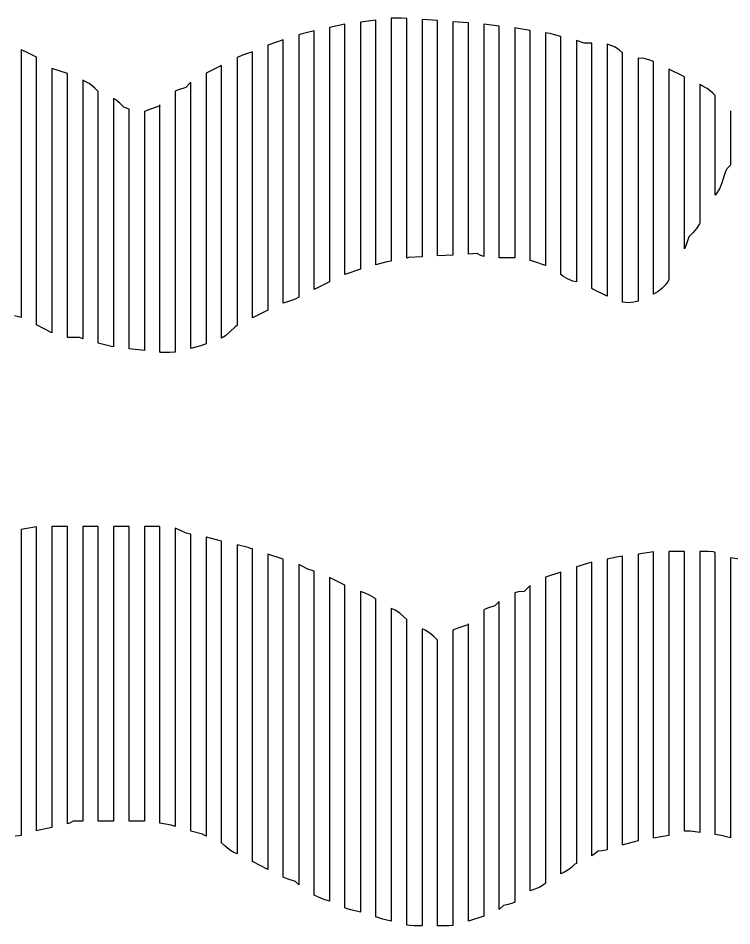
# Model space of a CAD drawing. Extents: x -6 to 1890, y -8 to 898.
# Drawn here: x 548.8 to 733.9, y 89.1 to 324.5 of the extents above; entities that cross this region are included whole.
import ezdxf

# ---------------------------------------------------------------- set-up
doc = ezdxf.new("R2010")
doc.units = 0
doc.layers.add('PECAS_2D', color=3, linetype='Continuous')

msp = doc.modelspace()

# ---------------------------------------------------------------- linework, layer by layer
at = {"layer": 'PECAS_2D'}
for points in [[(733.578, 300.451), (733.578, 286.392), (732.632, 285.445), (732.289, 284.759), (731.201, 281.495), (730.656, 280.203), (729.915, 279.003), (729.578, 278.61), (729.578, 286.362), (729.578, 287.654), (729.578, 288.946), (729.578, 290.238), (729.578, 291.53), (729.578, 292.822), (729.578, 294.114), (729.578, 295.406), (729.578, 296.699), (729.578, 297.991), (729.578, 299.283), (729.578, 304.451), (729.002, 305.026), (728.277, 305.677), (727.484, 306.249), (726.637, 306.731), (725.578, 307.261), (725.578, 300.852), (725.578, 299.57), (725.578, 298.289), (725.578, 297.007), (725.578, 295.725), (725.578, 294.444), (725.578, 293.162), (725.578, 291.88), (725.578, 290.599), (725.578, 289.317), (725.578, 288.035), (725.578, 286.754), (725.578, 285.472), (725.578, 284.19), (725.578, 282.909), (725.578, 281.627), (725.578, 280.345), (725.578, 271.374), (725.486, 271.155), (724.744, 269.955), (723.832, 268.89), (722.766, 267.824), (722.152, 265.984), (721.578, 264.643), (721.578, 272.517), (721.578, 273.829), (721.578, 275.141), (721.578, 276.454), (721.578, 277.766), (721.578, 279.078), (721.578, 280.391), (721.578, 281.703), (721.578, 283.015), (721.578, 289.576), (721.578, 290.889), (721.578, 292.201), (721.578, 293.513), (721.578, 294.826), (721.578, 296.138), (721.578, 297.45), (721.578, 298.762), (721.578, 300.075), (721.578, 301.387), (721.578, 302.699), (721.578, 309.261), (717.578, 311.261), (717.578, 306.064), (717.578, 304.765), (717.578, 303.465), (717.578, 302.166), (717.578, 300.867), (717.578, 299.568), (717.578, 298.269), (717.578, 296.969), (717.578, 295.67), (717.578, 294.371), (717.578, 293.072), (717.578, 291.773), (717.578, 290.474), (717.578, 277.482), (717.578, 274.883), (717.578, 273.584), (717.578, 272.285), (717.578, 270.986), (717.578, 269.687), (717.578, 268.387), (717.578, 267.088), (717.578, 265.789), (717.578, 256.695), (717.383, 256.322), (716.629, 255.276), (715.744, 254.355), (714.76, 253.582), (713.578, 252.9), (713.578, 258.036), (713.578, 259.32), (713.578, 260.604), (713.578, 261.888), (713.578, 263.172), (713.578, 264.456), (713.578, 265.74), (713.578, 267.024), (713.578, 268.308), (713.578, 269.592), (713.578, 270.876), (713.578, 292.704), (713.578, 293.988), (713.578, 295.272), (713.578, 296.556), (713.578, 297.84), (713.578, 299.124), (713.578, 300.408), (713.578, 301.692), (713.578, 302.976), (713.578, 304.26), (713.578, 305.544), (713.578, 306.828), (713.578, 313.248), (712.413, 313.723), (711.04, 314.047), (709.578, 314.155), (709.578, 309.006), (709.578, 307.719), (709.578, 306.432), (709.578, 305.145), (709.578, 303.858), (709.578, 302.571), (709.578, 301.284), (709.578, 299.997), (709.578, 298.71), (709.578, 297.423), (709.578, 296.136), (709.578, 294.848), (709.578, 266.533), (709.578, 265.246), (709.578, 263.959), (709.578, 261.384), (709.578, 260.097), (709.578, 258.81), (709.578, 257.523), (709.578, 256.236), (709.578, 254.949), (709.578, 251.088), (708.48, 250.825), (707.056, 250.713), (705.578, 250.838), (705.578, 254.718), (705.578, 256.012), (705.578, 257.305), (705.578, 258.598), (705.578, 259.891), (705.578, 261.185), (705.578, 265.064), (705.578, 296.103), (705.578, 297.396), (705.578, 298.689), (705.578, 299.983), (705.578, 301.276), (705.578, 302.569), (705.578, 303.862), (705.578, 305.156), (705.578, 306.449), (705.578, 307.742), (705.578, 309.036), (705.578, 310.329), (705.578, 315.502), (704.664, 316.284), (703.44, 317.037), (702.104, 317.59), (701.578, 317.715), (701.578, 312.488), (701.578, 311.182), (701.578, 309.875), (701.578, 308.568), (701.578, 307.261), (701.578, 305.955), (701.578, 304.648), (701.578, 303.341), (701.578, 302.034), (701.578, 300.728), (701.578, 299.421), (701.578, 298.114), (701.578, 296.808), (701.578, 264.139), (701.578, 261.526), (701.578, 260.219), (701.578, 258.912), (701.578, 257.605), (701.578, 252.378), (697.816, 254.259), (697.578, 254.402), (697.578, 259.597), (697.578, 260.895), (697.578, 262.194), (697.578, 263.492), (697.578, 264.791), (697.578, 266.09), (697.578, 298.554), (697.578, 299.852), (697.578, 301.151), (697.578, 302.45), (697.578, 303.748), (697.578, 305.047), (697.578, 306.345), (697.578, 307.644), (697.578, 308.942), (697.578, 310.241), (697.578, 311.54), (697.578, 312.838), (697.578, 318.032), (695.607, 318.032), (693.578, 318.709), (693.578, 314.796), (693.578, 313.491), (693.578, 312.187), (693.578, 310.882), (693.578, 309.578), (693.578, 308.274), (693.578, 306.969), (693.578, 305.665), (693.578, 304.36), (693.578, 303.056), (693.578, 301.752), (693.578, 300.447), (693.578, 266.533), (693.578, 265.228), (693.578, 263.924), (693.578, 262.62), (693.578, 261.315), (693.578, 260.011), (693.578, 256.098), (692.619, 256.326), (691.284, 256.88), (690.06, 257.632), (689.578, 258.044), (689.578, 261.902), (689.578, 263.188), (689.578, 264.475), (689.578, 265.761), (689.578, 267.047), (689.578, 268.333), (689.578, 269.619), (689.578, 301.769), (689.578, 303.055), (689.578, 304.341), (689.578, 305.627), (689.578, 306.913), (689.578, 308.199), (689.578, 309.486), (689.578, 310.772), (689.578, 312.058), (689.578, 313.344), (689.578, 314.63), (689.578, 315.916), (689.578, 319.774), (687.289, 320.346), (686.578, 320.494), (685.578, 320.661), (685.578, 316.814), (685.578, 315.532), (685.578, 314.249), (685.578, 312.967), (685.578, 311.685), (685.578, 310.403), (685.578, 309.121), (685.578, 307.838), (685.578, 306.556), (685.578, 305.274), (685.578, 303.992), (685.578, 302.71), (685.578, 270.654), (685.578, 269.372), (685.578, 268.09), (685.578, 266.808), (685.578, 265.525), (685.578, 264.243), (685.578, 262.961), (685.578, 260.397), (682.536, 261.411), (681.578, 261.65), (681.578, 264.245), (681.578, 265.542), (681.578, 266.839), (681.578, 268.137), (681.578, 269.434), (681.578, 270.731), (681.578, 303.165), (681.578, 304.462), (681.578, 305.759), (681.578, 307.057), (681.578, 308.354), (681.578, 309.651), (681.578, 310.949), (681.578, 312.246), (681.578, 313.543), (681.578, 314.841), (681.578, 316.138), (681.578, 317.435), (681.578, 321.327), (678.455, 321.84), (677.578, 321.95), (677.578, 318.063), (677.578, 316.767), (677.578, 315.471), (677.578, 314.175), (677.578, 312.88), (677.578, 311.584), (677.578, 310.288), (677.578, 308.992), (677.578, 307.697), (677.578, 306.401), (677.578, 303.81), (677.578, 272.712), (677.578, 271.417), (677.578, 270.121), (677.578, 268.825), (677.578, 267.53), (677.578, 266.234), (677.578, 262.347), (673.578, 262.347), (673.578, 266.267), (673.578, 267.573), (673.578, 268.88), (673.578, 270.186), (673.578, 271.493), (673.578, 272.799), (673.578, 304.157), (673.578, 305.464), (673.578, 306.771), (673.578, 308.077), (673.578, 309.384), (673.578, 310.69), (673.578, 311.997), (673.578, 313.304), (673.578, 314.61), (673.578, 315.917), (673.578, 317.223), (673.578, 318.53), (673.578, 322.45), (669.578, 322.95), (669.578, 319.106), (669.578, 317.825), (669.578, 316.544), (669.578, 315.263), (669.578, 313.982), (669.578, 312.7), (669.578, 311.419), (669.578, 310.138), (669.578, 308.857), (669.578, 307.576), (669.578, 306.295), (669.578, 305.014), (669.578, 274.266), (669.578, 272.985), (669.578, 271.704), (669.578, 270.422), (669.578, 269.141), (669.578, 267.86), (669.578, 262.736), (668.842, 262.972), (667.823, 263.445), (665.578, 263.313), (665.578, 267.226), (665.578, 268.53), (665.578, 269.835), (665.578, 271.139), (665.578, 272.444), (665.578, 273.748), (665.578, 306.359), (665.578, 307.664), (665.578, 308.968), (665.578, 310.273), (665.578, 311.577), (665.578, 312.881), (665.578, 314.186), (665.578, 315.49), (665.578, 316.795), (665.578, 318.099), (665.578, 319.404), (665.578, 323.317), (661.578, 323.584), (661.578, 319.721), (661.578, 318.434), (661.578, 317.147), (661.578, 315.859), (661.578, 314.572), (661.578, 313.285), (661.578, 311.997), (661.578, 310.71), (661.578, 309.423), (661.578, 308.135), (661.578, 306.848), (661.578, 305.56), (661.578, 273.376), (661.578, 272.089), (661.578, 270.802), (661.578, 269.514), (661.578, 268.227), (661.578, 266.94), (661.578, 263.077), (657.578, 262.842), (657.578, 268.034), (657.578, 269.332), (657.578, 270.63), (657.578, 271.928), (657.578, 273.227), (657.578, 305.678), (657.578, 306.976), (657.578, 308.274), (657.578, 309.572), (657.578, 310.87), (657.578, 312.168), (657.578, 313.466), (657.578, 314.764), (657.578, 316.062), (657.578, 317.36), (657.578, 318.658), (657.578, 319.956), (657.578, 323.85), (653.578, 324.117), (653.578, 318.991), (653.578, 317.71), (653.578, 316.428), (653.578, 315.147), (653.578, 313.865), (653.578, 312.584), (653.578, 311.302), (653.578, 310.021), (653.578, 308.739), (653.578, 307.458), (653.578, 306.176), (653.578, 272.859), (653.578, 271.577), (653.578, 270.296), (653.578, 269.014), (653.578, 267.733), (653.578, 262.607), (650.054, 262.4), (649.578, 262.304), (649.578, 266.184), (649.578, 267.478), (649.578, 268.771), (649.578, 270.064), (649.578, 271.358), (649.578, 272.651), (649.578, 304.984), (649.578, 306.277), (649.578, 307.57), (649.578, 308.864), (649.578, 310.157), (649.578, 311.45), (649.578, 312.744), (649.578, 314.037), (649.578, 315.33), (649.578, 316.624), (649.578, 317.917), (649.578, 319.21), (649.578, 324.384), (648.202, 324.475), (647.596, 324.496), (646.304, 324.496), (645.578, 324.45), (645.578, 319.312), (645.578, 318.027), (645.578, 316.743), (645.578, 315.458), (645.578, 314.173), (645.578, 312.889), (645.578, 311.604), (645.578, 310.32), (645.578, 309.035), (645.578, 307.75), (645.578, 306.466), (645.578, 305.181), (645.578, 271.781), (645.578, 270.497), (645.578, 269.212), (645.578, 267.927), (645.578, 266.643), (645.578, 261.504), (644.423, 261.273), (641.578, 260.562), (641.578, 264.445), (641.578, 265.739), (641.578, 267.033), (641.578, 268.327), (641.578, 269.621), (641.578, 270.915), (641.578, 304.563), (641.578, 305.857), (641.578, 307.152), (641.578, 308.446), (641.578, 309.74), (641.578, 311.034), (641.578, 312.328), (641.578, 313.622), (641.578, 314.917), (641.578, 316.211), (641.578, 317.505), (641.578, 318.799), (641.578, 323.976), (637.578, 323.476), (637.578, 318.348), (637.578, 317.066), (637.578, 315.784), (637.578, 314.502), (637.578, 313.22), (637.578, 311.938), (637.578, 310.656), (637.578, 309.374), (637.578, 308.092), (637.578, 306.81), (637.578, 305.528), (637.578, 304.246), (637.578, 302.964), (637.578, 269.633), (637.578, 268.351), (637.578, 267.069), (637.578, 265.787), (637.578, 264.505), (637.578, 263.223), (637.578, 259.377), (633.578, 258.043), (633.578, 261.935), (633.578, 263.232), (633.578, 264.53), (633.578, 265.827), (633.578, 267.124), (633.578, 268.421), (633.578, 303.447), (633.578, 304.745), (633.578, 306.042), (633.578, 307.339), (633.578, 308.636), (633.578, 309.934), (633.578, 311.231), (633.578, 312.528), (633.578, 313.825), (633.578, 315.123), (633.578, 316.42), (633.578, 317.717), (633.578, 322.906), (629.578, 322.106), (629.578, 316.932), (629.578, 315.639), (629.578, 314.346), (629.578, 313.052), (629.578, 311.759), (629.578, 310.465), (629.578, 309.172), (629.578, 307.878), (629.578, 306.585), (629.578, 305.292), (629.578, 303.998), (629.578, 302.705), (629.578, 267.782), (629.578, 266.489), (629.578, 265.195), (629.578, 263.902), (629.578, 262.608), (629.578, 261.315), (629.578, 256.141), (625.578, 254.141), (625.578, 259.3), (625.578, 260.59), (625.578, 261.88), (625.578, 263.17), (625.578, 264.46), (625.578, 265.749), (625.578, 300.573), (625.578, 301.863), (625.578, 303.153), (625.578, 304.443), (625.578, 305.733), (625.578, 307.022), (625.578, 308.312), (625.578, 309.602), (625.578, 310.892), (625.578, 312.181), (625.578, 313.471), (625.578, 314.761), (625.578, 316.051), (625.578, 321.21), (622.122, 320.346), (621.578, 320.187), (621.578, 315.052), (621.578, 313.768), (621.578, 312.484), (621.578, 311.2), (621.578, 309.916), (621.578, 308.632), (621.578, 307.349), (621.578, 306.065), (621.578, 304.781), (621.578, 303.497), (621.578, 302.213), (621.578, 300.929), (621.578, 299.645), (621.578, 263.696), (621.578, 262.412), (621.578, 261.129), (621.578, 259.845), (621.578, 258.561), (621.578, 257.277), (621.578, 252.141), (620.643, 251.674), (619.451, 251.18), (617.578, 250.556), (617.578, 254.422), (617.578, 255.711), (617.578, 257), (617.578, 258.288), (617.578, 259.577), (617.578, 260.866), (617.578, 262.155), (617.578, 298.239), (617.578, 299.528), (617.578, 300.817), (617.578, 302.106), (617.578, 303.394), (617.578, 304.683), (617.578, 305.972), (617.578, 307.261), (617.578, 308.549), (617.578, 309.838), (617.578, 311.127), (617.578, 312.416), (617.578, 313.704), (617.578, 318.859), (613.578, 317.517), (613.578, 312.329), (613.578, 311.033), (613.578, 309.736), (613.578, 308.439), (613.578, 307.142), (613.578, 305.846), (613.578, 304.549), (613.578, 303.252), (613.578, 301.955), (613.578, 300.659), (613.578, 299.362), (613.578, 298.065), (613.578, 296.768), (613.578, 259.162), (613.578, 257.865), (613.578, 256.568), (613.578, 255.271), (613.578, 253.975), (613.578, 252.678), (613.578, 248.788), (609.578, 246.788), (609.578, 250.692), (609.578, 251.993), (609.578, 253.295), (609.578, 254.596), (609.578, 255.897), (609.578, 266.309), (609.578, 296.241), (609.578, 297.542), (609.578, 298.844), (609.578, 300.145), (609.578, 301.447), (609.578, 302.748), (609.578, 304.049), (609.578, 305.351), (609.578, 306.652), (609.578, 307.953), (609.578, 309.255), (609.578, 310.556), (609.578, 315.762), (607.233, 314.98), (606.041, 314.487), (605.578, 314.255), (605.578, 309.109), (605.578, 307.823), (605.578, 306.536), (605.578, 305.25), (605.578, 303.964), (605.578, 302.677), (605.578, 301.391), (605.578, 300.104), (605.578, 298.818), (605.578, 297.531), (605.578, 296.245), (605.578, 294.958), (605.578, 293.672), (605.578, 253.793), (605.578, 252.506), (605.578, 251.22), (605.578, 249.933), (605.578, 248.647), (605.578, 244.788), (605.16, 244.579), (603.619, 243.038), (602.554, 242.126), (601.578, 241.522), (601.578, 246.666), (601.578, 247.952), (601.578, 249.238), (601.578, 250.525), (601.578, 251.811), (601.578, 253.097), (601.578, 290.392), (601.578, 291.678), (601.578, 292.964), (601.578, 294.25), (601.578, 295.536), (601.578, 296.822), (601.578, 298.108), (601.578, 299.395), (601.578, 300.681), (601.578, 301.967), (601.578, 303.253), (601.578, 304.539), (601.578, 305.825), (601.578, 307.111), (601.578, 312.255), (597.578, 310.255), (597.578, 303.751), (597.578, 302.45), (597.578, 301.149), (597.578, 299.849), (597.578, 298.548), (597.578, 297.247), (597.578, 295.946), (597.578, 294.645), (597.578, 293.344), (597.578, 292.044), (597.578, 290.743), (597.578, 289.442), (597.578, 250.418), (597.578, 249.117), (597.578, 247.816), (597.578, 246.515), (597.578, 245.215), (597.578, 243.914), (597.578, 240.011), (596.184, 239.547), (595.514, 239.351), (593.578, 238.868), (593.578, 242.771), (593.578, 244.072), (593.578, 245.373), (593.578, 246.675), (593.578, 247.976), (593.578, 249.277), (593.578, 287.011), (593.578, 288.312), (593.578, 289.613), (593.578, 290.914), (593.578, 292.216), (593.578, 293.517), (593.578, 294.818), (593.578, 296.119), (593.578, 297.42), (593.578, 298.721), (593.578, 300.023), (593.578, 301.324), (593.578, 302.625), (593.578, 307.83), (593.335, 307.611), (592.269, 306.545), (590.429, 305.932), (589.578, 305.576), (589.578, 299.07), (589.578, 297.769), (589.578, 296.468), (589.578, 295.167), (589.578, 293.866), (589.578, 292.565), (589.578, 291.264), (589.578, 289.962), (589.578, 288.661), (589.578, 287.36), (589.578, 286.059), (589.578, 284.758), (589.578, 283.457), (589.578, 249.627), (589.578, 248.326), (589.578, 247.025), (589.578, 245.723), (589.578, 244.422), (589.578, 243.121), (589.578, 241.82), (589.578, 237.917), (589.248, 237.855), (588.136, 237.787), (586.844, 237.787), (585.839, 237.843), (585.578, 237.872), (585.578, 241.723), (585.578, 243.007), (585.578, 244.29), (585.578, 245.574), (585.578, 246.858), (585.578, 248.142), (585.578, 280.235), (585.578, 281.519), (585.578, 282.802), (585.578, 284.086), (585.578, 285.37), (585.578, 286.654), (585.578, 289.221), (585.578, 290.505), (585.578, 291.789), (585.578, 293.072), (585.578, 294.356), (585.578, 295.64), (585.578, 296.923), (585.578, 302.058), (585.309, 301.64), (582.673, 300.762), (581.578, 300.308), (581.578, 293.851), (581.578, 292.559), (581.578, 291.268), (581.578, 289.976), (581.578, 288.685), (581.578, 287.393), (581.578, 286.102), (581.578, 283.519), (581.578, 282.227), (581.578, 280.936), (581.578, 279.644), (581.578, 278.353), (581.578, 277.061), (581.578, 247.357), (581.578, 246.065), (581.578, 244.774), (581.578, 243.482), (581.578, 242.191), (581.578, 238.316), (577.578, 238.761), (577.578, 241.351), (577.578, 242.646), (577.578, 243.942), (577.578, 245.237), (577.578, 246.532), (577.578, 247.827), (577.578, 277.617), (577.578, 278.913), (577.578, 280.208), (577.578, 281.503), (577.578, 282.798), (577.578, 284.094), (577.578, 285.389), (577.578, 286.684), (577.578, 287.979), (577.578, 289.274), (577.578, 290.57), (577.578, 291.865), (577.578, 293.16), (577.578, 294.455), (577.578, 295.751), (577.578, 300.931), (576.248, 301.375), (575.182, 302.441), (574.117, 303.353), (573.578, 303.686), (573.578, 297.242), (573.578, 295.954), (573.578, 294.665), (573.578, 293.376), (573.578, 292.087), (573.578, 290.799), (573.578, 289.51), (573.578, 288.221), (573.578, 286.932), (573.578, 285.644), (573.578, 284.355), (573.578, 283.066), (573.578, 281.777), (573.578, 280.489), (573.578, 249.558), (573.578, 248.269), (573.578, 246.981), (573.578, 245.692), (573.578, 244.403), (573.578, 243.114), (573.578, 241.826), (573.578, 239.248), (573.003, 239.351), (569.578, 240.208), (569.578, 242.818), (569.578, 244.123), (569.578, 245.428), (569.578, 246.733), (569.578, 248.038), (569.578, 249.343), (569.578, 250.648), (569.578, 281.969), (569.578, 283.274), (569.578, 284.579), (569.578, 285.884), (569.578, 287.189), (569.578, 288.494), (569.578, 289.799), (569.578, 291.104), (569.578, 292.409), (569.578, 293.714), (569.578, 295.019), (569.578, 296.324), (569.578, 297.629), (569.578, 298.934), (569.578, 300.239), (569.578, 305.46), (568.719, 306.319), (567.994, 306.97), (567.201, 307.542), (566.354, 308.023), (565.578, 308.411), (565.578, 301.965), (565.578, 300.676), (565.578, 299.386), (565.578, 298.097), (565.578, 296.808), (565.578, 295.518), (565.578, 294.229), (565.578, 292.94), (565.578, 291.65), (565.578, 290.361), (565.578, 289.072), (565.578, 287.782), (565.578, 286.493), (565.578, 285.204), (565.578, 283.915), (565.578, 251.682), (565.578, 250.393), (565.578, 249.103), (565.578, 247.814), (565.578, 246.525), (565.578, 245.235), (565.578, 243.946), (565.578, 241.367), (564.685, 241.665), (562.284, 241.665), (561.578, 241.72), (561.578, 245.593), (561.578, 246.884), (561.578, 248.175), (561.578, 249.466), (561.578, 250.757), (561.578, 252.048), (561.578, 288.196), (561.578, 289.487), (561.578, 290.778), (561.578, 292.069), (561.578, 293.36), (561.578, 294.651), (561.578, 295.942), (561.578, 297.233), (561.578, 298.524), (561.578, 299.815), (561.578, 301.106), (561.578, 302.397), (561.578, 303.688), (561.578, 304.979), (561.578, 310.143), (557.578, 311.476), (557.578, 306.304), (557.578, 305.011), (557.578, 303.718), (557.578, 302.425), (557.578, 301.132), (557.578, 299.838), (557.578, 298.545), (557.578, 297.252), (557.578, 295.959), (557.578, 294.666), (557.578, 293.373), (557.578, 292.08), (557.578, 290.787), (557.578, 289.494), (557.578, 255.875), (557.578, 253.288), (557.578, 251.995), (557.578, 250.702), (557.578, 249.409), (557.578, 248.116), (557.578, 242.944), (553.578, 244.944), (553.578, 250.089), (553.578, 251.375), (553.578, 252.661), (553.578, 253.948), (553.578, 255.234), (553.578, 256.52), (553.578, 291.249), (553.578, 292.535), (553.578, 293.821), (553.578, 295.107), (553.578, 296.394), (553.578, 297.68), (553.578, 298.966), (553.578, 300.252), (553.578, 301.539), (553.578, 302.825), (553.578, 304.111), (553.578, 305.397), (553.578, 306.684), (553.578, 307.97), (553.578, 314.401), (550.842, 315.779), (549.578, 316.294), (549.578, 309.87), (549.578, 308.585), (549.578, 307.301), (549.578, 306.016), (549.578, 304.731), (549.578, 303.447), (549.578, 302.162), (549.578, 300.877), (549.578, 299.592), (549.578, 298.308), (549.578, 297.023), (549.578, 295.738), (549.578, 294.453), (549.578, 293.169), (549.578, 258.481), (549.578, 257.197), (549.578, 255.912), (549.578, 254.627), (549.578, 253.342), (549.578, 252.058), (549.578, 250.773), (549.578, 246.919), (549.245, 246.945), (547.847, 247.278)], [(737.578, 183.95), (733.578, 184.521), (733.578, 179.338), (733.578, 178.042), (733.578, 176.746), (733.578, 175.45), (733.578, 174.155), (733.578, 172.859), (733.578, 171.563), (733.578, 170.267), (733.578, 168.972), (733.578, 167.676), (733.578, 166.38), (733.578, 163.788), (733.578, 161.197), (733.578, 159.901), (733.578, 158.605), (733.578, 157.309), (733.578, 156.014), (733.578, 122.323), (733.578, 121.027), (733.578, 119.731), (733.578, 118.436), (733.578, 117.14), (733.578, 115.844), (733.578, 114.548), (733.578, 111.957), (731.157, 112.562), (729.578, 112.787), (729.578, 116.639), (729.578, 117.923), (729.578, 119.207), (729.578, 120.491), (729.578, 121.775), (729.578, 156.442), (729.578, 157.726), (729.578, 159.01), (729.578, 160.294), (729.578, 161.578), (729.578, 164.146), (729.578, 167.998), (729.578, 169.282), (729.578, 170.566), (729.578, 171.85), (729.578, 173.134), (729.578, 174.418), (729.578, 175.702), (729.578, 176.986), (729.578, 178.27), (729.578, 179.554), (729.578, 180.838), (729.578, 185.974), (729.136, 186.078), (727.738, 186.186), (725.578, 186.186), (725.578, 179.684), (725.578, 178.383), (725.578, 177.083), (725.578, 175.782), (725.578, 174.482), (725.578, 173.181), (725.578, 171.881), (725.578, 170.58), (725.578, 169.28), (725.578, 166.679), (725.578, 164.078), (725.578, 162.777), (725.578, 161.477), (725.578, 160.176), (725.578, 158.876), (725.578, 157.575), (725.578, 156.275), (725.578, 122.462), (725.578, 121.162), (725.578, 119.861), (725.578, 118.561), (725.578, 117.26), (725.578, 115.96), (725.578, 113.359), (723.214, 113.697), (721.578, 113.697), (721.578, 117.58), (721.578, 118.874), (721.578, 120.169), (721.578, 121.463), (721.578, 122.758), (721.578, 124.052), (721.578, 157.708), (721.578, 159.003), (721.578, 160.297), (721.578, 161.592), (721.578, 164.18), (721.578, 166.769), (721.578, 168.064), (721.578, 169.358), (721.578, 170.653), (721.578, 171.947), (721.578, 173.242), (721.578, 174.536), (721.578, 175.831), (721.578, 177.125), (721.578, 178.419), (721.578, 179.714), (721.578, 186.186), (717.578, 186.186), (717.578, 179.725), (717.578, 178.432), (717.578, 177.14), (717.578, 175.848), (717.578, 174.555), (717.578, 173.263), (717.578, 171.971), (717.578, 170.678), (717.578, 169.386), (717.578, 168.094), (717.578, 165.509), (717.578, 162.924), (717.578, 161.632), (717.578, 160.34), (717.578, 159.048), (717.578, 157.755), (717.578, 124.155), (717.578, 122.863), (717.578, 121.57), (717.578, 120.278), (717.578, 118.986), (717.578, 117.693), (717.578, 116.401), (717.578, 112.524), (713.578, 111.857), (713.578, 115.765), (713.578, 117.067), (713.578, 118.37), (713.578, 119.672), (713.578, 120.975), (713.578, 122.277), (713.578, 156.142), (713.578, 157.444), (713.578, 158.746), (713.578, 160.049), (713.578, 161.351), (713.578, 162.654), (713.578, 165.259), (713.578, 166.561), (713.578, 169.166), (713.578, 170.469), (713.578, 171.771), (713.578, 173.074), (713.578, 174.376), (713.578, 175.679), (713.578, 176.981), (713.578, 178.284), (713.578, 179.586), (713.578, 186.098), (709.578, 185.531), (709.578, 179.005), (709.578, 177.7), (709.578, 176.395), (709.578, 175.09), (709.578, 173.785), (709.578, 172.48), (709.578, 171.174), (709.578, 169.869), (709.578, 168.564), (709.578, 167.259), (709.578, 165.954), (709.578, 163.344), (709.578, 160.733), (709.578, 159.428), (709.578, 158.123), (709.578, 156.818), (709.578, 155.513), (709.578, 122.885), (709.578, 121.58), (709.578, 120.274), (709.578, 118.969), (709.578, 117.664), (709.578, 116.359), (709.578, 115.054), (709.578, 111.139), (705.725, 110.175), (705.578, 110.126), (705.578, 113.997), (705.578, 115.287), (705.578, 116.577), (705.578, 117.868), (705.578, 119.158), (705.578, 120.448), (705.578, 156.574), (705.578, 157.865), (705.578, 159.155), (705.578, 160.445), (705.578, 161.735), (705.578, 164.316), (705.578, 166.896), (705.578, 168.186), (705.578, 169.477), (705.578, 170.767), (705.578, 172.057), (705.578, 173.347), (705.578, 174.638), (705.578, 175.928), (705.578, 177.218), (705.578, 178.508), (705.578, 184.959), (703.979, 184.717), (701.578, 184.237), (701.578, 177.736), (701.578, 176.436), (701.578, 175.136), (701.578, 173.835), (701.578, 172.535), (701.578, 171.235), (701.578, 169.935), (701.578, 168.635), (701.578, 167.335), (701.578, 166.035), (701.578, 164.734), (701.578, 163.434), (701.578, 160.834), (701.578, 159.534), (701.578, 158.234), (701.578, 156.934), (701.578, 155.633), (701.578, 154.333), (701.578, 119.229), (701.578, 117.929), (701.578, 116.629), (701.578, 115.329), (701.578, 114.029), (701.578, 112.729), (701.578, 108.828), (701.239, 108.735), (700.274, 108.578), (699.191, 108.526), (698.112, 107.625), (697.578, 107.304), (697.578, 111.176), (697.578, 112.466), (697.578, 113.756), (697.578, 115.047), (697.578, 116.337), (697.578, 117.627), (697.578, 155.048), (697.578, 156.339), (697.578, 157.629), (697.578, 158.92), (697.578, 160.21), (697.578, 162.791), (697.578, 164.081), (697.578, 165.371), (697.578, 166.662), (697.578, 167.952), (697.578, 169.243), (697.578, 170.533), (697.578, 171.823), (697.578, 173.114), (697.578, 174.404), (697.578, 175.694), (697.578, 176.985), (697.578, 183.437), (696.423, 183.134), (693.578, 182.186), (693.578, 175.67), (693.578, 174.367), (693.578, 173.063), (693.578, 171.76), (693.578, 169.154), (693.578, 167.851), (693.578, 166.547), (693.578, 165.244), (693.578, 163.941), (693.578, 161.335), (693.578, 160.031), (693.578, 158.728), (693.578, 157.425), (693.578, 156.122), (693.578, 154.819), (693.578, 153.516), (693.578, 115.723), (693.578, 114.42), (693.578, 113.117), (693.578, 111.814), (693.578, 110.51), (693.578, 109.207), (693.578, 105.298), (693.193, 105.136), (692.349, 104.299), (691.395, 103.573), (690.353, 102.979), (689.578, 102.663), (689.578, 107.875), (689.578, 109.179), (689.578, 110.482), (689.578, 111.785), (689.578, 113.088), (689.578, 114.391), (689.578, 152.183), (689.578, 153.486), (689.578, 154.789), (689.578, 156.092), (689.578, 157.395), (689.578, 160.002), (689.578, 161.305), (689.578, 162.608), (689.578, 163.911), (689.578, 165.214), (689.578, 166.518), (689.578, 167.821), (689.578, 169.124), (689.578, 171.73), (689.578, 173.033), (689.578, 174.337), (689.578, 180.852), (685.578, 179.519), (685.578, 173.017), (685.578, 171.716), (685.578, 170.416), (685.578, 169.115), (685.578, 167.815), (685.578, 165.214), (685.578, 162.613), (685.578, 161.313), (685.578, 160.012), (685.578, 158.712), (685.578, 157.412), (685.578, 156.111), (685.578, 154.811), (685.578, 153.51), (685.578, 152.21), (685.578, 150.909), (685.578, 149.609), (685.578, 111.896), (685.578, 110.596), (685.578, 109.296), (685.578, 107.995), (685.578, 106.695), (685.578, 105.394), (685.578, 104.094), (685.578, 100.193), (685.281, 99.938), (684.081, 99.197), (682.789, 98.652), (681.578, 98.248), (681.578, 102.139), (681.578, 103.436), (681.578, 104.733), (681.578, 106.029), (681.578, 107.326), (681.578, 108.623), (681.578, 111.217), (681.578, 147.527), (681.578, 148.824), (681.578, 150.121), (681.578, 151.418), (681.578, 152.714), (681.578, 154.011), (681.578, 155.308), (681.578, 156.605), (681.578, 157.902), (681.578, 159.198), (681.578, 160.495), (681.578, 161.792), (681.578, 163.089), (681.578, 164.386), (681.578, 165.682), (681.578, 166.979), (681.578, 168.276), (681.578, 169.573), (681.578, 170.87), (681.578, 177.354), (681.233, 177.058), (680.02, 175.845), (678.506, 175.736), (677.578, 175.515), (677.578, 169.047), (677.578, 167.754), (677.578, 166.46), (677.578, 165.167), (677.578, 163.874), (677.578, 162.58), (677.578, 161.287), (677.578, 159.993), (677.578, 158.7), (677.578, 156.113), (677.578, 153.526), (677.578, 152.232), (677.578, 150.939), (677.578, 149.645), (677.578, 148.352), (677.578, 147.058), (677.578, 106.961), (677.578, 105.667), (677.578, 104.374), (677.578, 103.08), (677.578, 101.787), (677.578, 100.493), (677.578, 99.2), (677.578, 95.319), (676.974, 95.018), (675.861, 94.633), (674.713, 94.388), (673.648, 93.475), (673.578, 93.432), (673.578, 97.295), (673.578, 98.583), (673.578, 99.87), (673.578, 101.158), (673.578, 102.446), (673.578, 103.733), (673.578, 143.651), (673.578, 144.938), (673.578, 146.226), (673.578, 147.513), (673.578, 148.801), (673.578, 150.089), (673.578, 151.376), (673.578, 152.664), (673.578, 153.952), (673.578, 155.239), (673.578, 156.527), (673.578, 157.815), (673.578, 159.102), (673.578, 161.678), (673.578, 162.965), (673.578, 164.253), (673.578, 165.541), (673.578, 166.828), (673.578, 173.266), (672.411, 172.114), (670.571, 171.501), (669.578, 171.085), (669.578, 164.575), (669.578, 163.273), (669.578, 161.971), (669.578, 160.669), (669.578, 159.367), (669.578, 158.065), (669.578, 156.763), (669.578, 155.461), (669.578, 154.159), (669.578, 152.857), (669.578, 151.555), (669.578, 150.253), (669.578, 148.951), (669.578, 147.649), (669.578, 146.347), (669.578, 145.045), (669.578, 143.743), (669.578, 142.441), (669.578, 141.139), (669.578, 103.381), (669.578, 102.079), (669.578, 100.777), (669.578, 99.475), (669.578, 98.173), (669.578, 96.871), (669.578, 95.569), (669.578, 91.663), (665.578, 90.33), (665.578, 94.184), (665.578, 95.468), (665.578, 96.753), (665.578, 98.038), (665.578, 99.322), (665.578, 100.607), (665.578, 101.891), (665.578, 139.145), (665.578, 140.43), (665.578, 141.714), (665.578, 142.999), (665.578, 144.283), (665.578, 145.568), (665.578, 146.853), (665.578, 148.137), (665.578, 149.422), (665.578, 151.991), (665.578, 153.276), (665.578, 154.56), (665.578, 155.845), (665.578, 157.13), (665.578, 158.414), (665.578, 159.699), (665.578, 160.983), (665.578, 167.406), (665.451, 167.209), (662.815, 166.33), (661.714, 165.881), (661.578, 165.803), (661.578, 158.014), (661.578, 156.715), (661.578, 155.417), (661.578, 154.119), (661.578, 152.82), (661.578, 151.522), (661.578, 150.224), (661.578, 148.925), (661.578, 147.627), (661.578, 146.329), (661.578, 145.03), (661.578, 143.732), (661.578, 142.434), (661.578, 141.135), (661.578, 139.837), (661.578, 138.539), (661.578, 137.24), (661.578, 135.942), (661.578, 99.589), (661.578, 98.291), (661.578, 96.992), (661.578, 95.694), (661.578, 94.396), (661.578, 93.097), (661.578, 89.203), (660.522, 89.137), (657.578, 89.137), (657.578, 93.033), (657.578, 94.332), (657.578, 95.631), (657.578, 96.93), (657.578, 98.229), (657.578, 131.998), (657.578, 133.297), (657.578, 134.596), (657.578, 135.895), (657.578, 137.193), (657.578, 138.492), (657.578, 139.791), (657.578, 141.09), (657.578, 142.389), (657.578, 144.986), (657.578, 147.584), (657.578, 151.481), (657.578, 154.078), (657.578, 155.377), (657.578, 163.17), (656.616, 164.132), (655.551, 165.044), (654.351, 165.785), (653.578, 166.111), (653.578, 158.284), (653.578, 156.979), (653.578, 154.37), (653.578, 147.846), (653.578, 141.323), (653.578, 140.018), (653.578, 137.409), (653.578, 136.104), (653.578, 134.8), (653.578, 133.495), (653.578, 132.19), (653.578, 130.886), (653.578, 98.27), (653.578, 96.965), (653.578, 95.66), (653.578, 94.356), (653.578, 93.051), (653.578, 89.137), (651.474, 89.137), (650.362, 89.205), (649.578, 89.351), (649.578, 93.248), (649.578, 94.547), (649.578, 95.845), (649.578, 97.144), (649.578, 98.443), (649.578, 132.215), (649.578, 133.514), (649.578, 134.813), (649.578, 136.112), (649.578, 137.411), (649.578, 141.308), (649.578, 143.905), (649.578, 146.503), (649.578, 149.101), (649.578, 151.699), (649.578, 154.297), (649.578, 156.895), (649.578, 159.492), (649.578, 160.791), (649.578, 162.09), (649.578, 168.585), (648.861, 169.302), (647.796, 170.214), (646.596, 170.956), (645.578, 171.385), (645.578, 163.665), (645.578, 162.379), (645.578, 161.092), (645.578, 158.519), (645.578, 155.946), (645.578, 153.373), (645.578, 150.8), (645.578, 148.227), (645.578, 145.653), (645.578, 143.08), (645.578, 140.507), (645.578, 139.221), (645.578, 137.934), (645.578, 136.647), (645.578, 135.361), (645.578, 100.624), (645.578, 99.337), (645.578, 98.05), (645.578, 96.764), (645.578, 95.477), (645.578, 94.191), (645.578, 92.904), (645.578, 90.331), (644.097, 90.701), (643.426, 90.897), (641.578, 91.513), (641.578, 94.087), (641.578, 95.374), (641.578, 96.661), (641.578, 97.948), (641.578, 99.235), (641.578, 100.522), (641.578, 101.809), (641.578, 137.845), (641.578, 140.419), (641.578, 141.706), (641.578, 145.568), (641.578, 148.142), (641.578, 150.716), (641.578, 153.29), (641.578, 155.864), (641.578, 158.438), (641.578, 161.012), (641.578, 162.299), (641.578, 166.16), (641.578, 167.447), (641.578, 173.882), (641.333, 174.092), (640.133, 174.834), (638.841, 175.378), (637.578, 175.799), (637.578, 169.303), (637.578, 168.004), (637.578, 166.705), (637.578, 164.107), (637.578, 162.808), (637.578, 160.209), (637.578, 157.611), (637.578, 155.013), (637.578, 152.415), (637.578, 149.816), (637.578, 147.218), (637.578, 144.62), (637.578, 143.321), (637.578, 142.022), (637.578, 140.722), (637.578, 103.047), (637.578, 101.748), (637.578, 100.449), (637.578, 99.15), (637.578, 97.851), (637.578, 96.552), (637.578, 95.252), (637.578, 92.654), (635.048, 93.287), (634.098, 93.58), (633.578, 93.806), (633.578, 96.38), (633.578, 97.667), (633.578, 98.954), (633.578, 100.241), (633.578, 101.528), (633.578, 102.815), (633.578, 104.102), (633.578, 142.714), (633.578, 144.002), (633.578, 145.289), (633.578, 146.576), (633.578, 147.863), (633.578, 150.437), (633.578, 153.011), (633.578, 155.585), (633.578, 158.159), (633.578, 160.734), (633.578, 163.308), (633.578, 165.882), (633.578, 167.169), (633.578, 169.743), (633.578, 171.03), (633.578, 172.317), (633.578, 177.466), (629.578, 179.466), (629.578, 173.008), (629.578, 171.716), (629.578, 170.424), (629.578, 167.841), (629.578, 166.55), (629.578, 163.967), (629.578, 161.383), (629.578, 158.8), (629.578, 156.217), (629.578, 153.634), (629.578, 151.051), (629.578, 149.759), (629.578, 148.468), (629.578, 147.176), (629.578, 145.884), (629.578, 107.137), (629.578, 105.845), (629.578, 104.554), (629.578, 103.262), (629.578, 101.971), (629.578, 100.679), (629.578, 99.387), (629.578, 95.513), (627.915, 96.067), (626.723, 96.561), (625.578, 97.133), (625.578, 102.3), (625.578, 103.591), (625.578, 104.883), (625.578, 106.175), (625.578, 107.467), (625.578, 108.758), (625.578, 147.508), (625.578, 148.8), (625.578, 150.092), (625.578, 151.383), (625.578, 152.675), (625.578, 155.258), (625.578, 157.842), (625.578, 160.425), (625.578, 163.008), (625.578, 165.592), (625.578, 168.175), (625.578, 170.758), (625.578, 173.342), (625.578, 174.633), (625.578, 175.925), (625.578, 181.092), (623.943, 181.637), (621.936, 182.64), (621.578, 182.789), (621.578, 177.599), (621.578, 176.301), (621.578, 175.004), (621.578, 172.409), (621.578, 171.112), (621.578, 168.517), (621.578, 165.922), (621.578, 163.327), (621.578, 160.732), (621.578, 158.137), (621.578, 155.542), (621.578, 154.245), (621.578, 152.947), (621.578, 151.65), (621.578, 150.353), (621.578, 149.055), (621.578, 111.429), (621.578, 110.132), (621.578, 108.835), (621.578, 107.537), (621.578, 106.24), (621.578, 104.942), (621.578, 103.645), (621.578, 99.753), (620.706, 100.624), (618.866, 101.237), (617.578, 101.779), (617.578, 105.642), (617.578, 106.93), (617.578, 108.218), (617.578, 109.505), (617.578, 110.793), (617.578, 112.081), (617.578, 113.368), (617.578, 150.71), (617.578, 151.998), (617.578, 153.286), (617.578, 154.573), (617.578, 155.861), (617.578, 158.436), (617.578, 161.012), (617.578, 163.587), (617.578, 166.162), (617.578, 168.737), (617.578, 171.313), (617.578, 173.888), (617.578, 175.176), (617.578, 177.751), (617.578, 179.039), (617.578, 184.189), (613.578, 185.523), (613.578, 180.333), (613.578, 179.035), (613.578, 177.738), (613.578, 175.143), (613.578, 172.548), (613.578, 169.953), (613.578, 167.358), (613.578, 164.762), (613.578, 162.167), (613.578, 159.572), (613.578, 158.275), (613.578, 156.977), (613.578, 155.68), (613.578, 154.382), (613.578, 153.085), (613.578, 151.787), (613.578, 115.457), (613.578, 112.862), (613.578, 111.565), (613.578, 110.267), (613.578, 108.969), (613.578, 103.779), (609.578, 105.779), (609.578, 109.64), (609.578, 110.927), (609.578, 112.214), (609.578, 113.501), (609.578, 114.788), (609.578, 116.075), (609.578, 118.649), (609.578, 153.396), (609.578, 154.683), (609.578, 155.97), (609.578, 157.257), (609.578, 158.544), (609.578, 159.83), (609.578, 162.404), (609.578, 164.978), (609.578, 167.552), (609.578, 170.126), (609.578, 172.7), (609.578, 175.274), (609.578, 176.561), (609.578, 179.134), (609.578, 180.421), (609.578, 181.708), (609.578, 186.856), (609.11, 187.012), (608.44, 187.207), (605.578, 187.923), (605.578, 182.752), (605.578, 181.459), (605.578, 180.167), (605.578, 177.582), (605.578, 174.996), (605.578, 172.411), (605.578, 169.826), (605.578, 167.24), (605.578, 164.655), (605.578, 162.07), (605.578, 159.485), (605.578, 158.192), (605.578, 156.899), (605.578, 155.607), (605.578, 119.413), (605.578, 118.12), (605.578, 116.828), (605.578, 115.535), (605.578, 114.243), (605.578, 112.95), (605.578, 111.657), (605.578, 107.779), (604.748, 108.194), (603.901, 108.676), (603.108, 109.248), (602.383, 109.899), (601.578, 110.704), (601.578, 113.312), (601.578, 114.615), (601.578, 115.919), (601.578, 117.222), (601.578, 118.526), (601.578, 119.83), (601.578, 121.133), (601.578, 156.332), (601.578, 157.635), (601.578, 158.939), (601.578, 160.243), (601.578, 162.85), (601.578, 165.457), (601.578, 168.064), (601.578, 170.672), (601.578, 173.279), (601.578, 175.886), (601.578, 178.493), (601.578, 179.797), (601.578, 181.101), (601.578, 182.404), (601.578, 183.708), (601.578, 188.923), (597.677, 189.887), (597.578, 189.907), (597.578, 184.742), (597.578, 183.45), (597.578, 180.868), (597.578, 176.993), (597.578, 174.411), (597.578, 171.828), (597.578, 169.245), (597.578, 166.663), (597.578, 164.08), (597.578, 161.497), (597.578, 160.206), (597.578, 158.915), (597.578, 157.623), (597.578, 122.757), (597.578, 121.465), (597.578, 120.174), (597.578, 118.883), (597.578, 117.591), (597.578, 116.3), (597.578, 115.008), (597.578, 112.426), (596.594, 112.918), (593.578, 113.672), (593.578, 116.24), (593.578, 117.524), (593.578, 118.808), (593.578, 120.091), (593.578, 121.375), (593.578, 122.659), (593.578, 123.943), (593.578, 158.609), (593.578, 159.893), (593.578, 161.177), (593.578, 162.461), (593.578, 163.745), (593.578, 166.313), (593.578, 168.88), (593.578, 171.448), (593.578, 174.016), (593.578, 176.584), (593.578, 179.152), (593.578, 180.436), (593.578, 183.004), (593.578, 184.287), (593.578, 185.571), (593.578, 190.707), (592.409, 190.941), (590.913, 191.689), (589.578, 192.226), (589.578, 185.78), (589.578, 184.491), (589.578, 183.202), (589.578, 180.624), (589.578, 178.045), (589.578, 175.467), (589.578, 172.889), (589.578, 170.311), (589.578, 167.732), (589.578, 165.154), (589.578, 163.865), (589.578, 162.576), (589.578, 161.287), (589.578, 159.998), (589.578, 158.708), (589.578, 125.191), (589.578, 123.902), (589.578, 122.613), (589.578, 121.324), (589.578, 120.035), (589.578, 118.745), (589.578, 117.456), (589.578, 114.878), (588.521, 115.23), (585.578, 115.721), (585.578, 118.329), (585.578, 119.633), (585.578, 120.936), (585.578, 122.24), (585.578, 123.544), (585.578, 124.848), (585.578, 160.053), (585.578, 161.356), (585.578, 162.66), (585.578, 163.964), (585.578, 165.268), (585.578, 167.876), (585.578, 170.483), (585.578, 173.091), (585.578, 175.699), (585.578, 178.307), (585.578, 179.611), (585.578, 180.914), (585.578, 182.218), (585.578, 183.522), (585.578, 184.826), (585.578, 186.13), (585.578, 192.649), (581.578, 192.649), (581.578, 187.472), (581.578, 186.177), (581.578, 184.883), (581.578, 183.589), (581.578, 182.294), (581.578, 179.706), (581.578, 177.117), (581.578, 174.528), (581.578, 171.939), (581.578, 169.351), (581.578, 166.762), (581.578, 164.173), (581.578, 162.879), (581.578, 161.585), (581.578, 160.29), (581.578, 126.637), (581.578, 125.342), (581.578, 124.048), (581.578, 122.754), (581.578, 121.459), (581.578, 120.165), (581.578, 118.871), (581.578, 116.282), (577.578, 116.282), (577.578, 120.165), (577.578, 121.459), (577.578, 122.754), (577.578, 124.048), (577.578, 125.342), (577.578, 126.637), (577.578, 160.29), (577.578, 161.585), (577.578, 162.879), (577.578, 164.173), (577.578, 166.762), (577.578, 169.351), (577.578, 171.939), (577.578, 174.528), (577.578, 177.117), (577.578, 179.706), (577.578, 182.294), (577.578, 183.589), (577.578, 186.177), (577.578, 187.472), (577.578, 192.649), (573.578, 192.649), (573.578, 187.472), (573.578, 186.177), (573.578, 184.883), (573.578, 182.294), (573.578, 181), (573.578, 178.411), (573.578, 175.823), (573.578, 173.234), (573.578, 170.645), (573.578, 168.056), (573.578, 165.468), (573.578, 164.173), (573.578, 162.879), (573.578, 161.585), (573.578, 126.637), (573.578, 125.342), (573.578, 124.048), (573.578, 122.754), (573.578, 121.459), (573.578, 120.165), (573.578, 116.282), (569.578, 116.282), (569.578, 120.165), (569.578, 121.459), (569.578, 122.754), (569.578, 124.048), (569.578, 125.342), (569.578, 161.585), (569.578, 162.879), (569.578, 164.173), (569.578, 165.468), (569.578, 168.056), (569.578, 170.645), (569.578, 173.234), (569.578, 175.823), (569.578, 178.411), (569.578, 179.706), (569.578, 182.294), (569.578, 184.883), (569.578, 186.177), (569.578, 187.472), (569.578, 192.649), (565.578, 192.649), (565.578, 187.472), (565.578, 186.177), (565.578, 184.883), (565.578, 183.589), (565.578, 181), (565.578, 179.706), (565.578, 177.117), (565.578, 174.528), (565.578, 171.939), (565.578, 169.351), (565.578, 166.762), (565.578, 165.468), (565.578, 164.173), (565.578, 162.879), (565.578, 161.585), (565.578, 125.342), (565.578, 124.048), (565.578, 122.754), (565.578, 121.459), (565.578, 120.165), (565.578, 116.282), (563.081, 116.282), (562.163, 115.801), (561.578, 115.575), (561.578, 119.429), (561.578, 120.713), (561.578, 121.998), (561.578, 123.282), (561.578, 124.567), (561.578, 125.852), (561.578, 159.25), (561.578, 160.535), (561.578, 161.82), (561.578, 163.104), (561.578, 164.389), (561.578, 166.958), (561.578, 169.527), (561.578, 172.096), (561.578, 174.665), (561.578, 177.234), (561.578, 179.804), (561.578, 182.373), (561.578, 183.657), (561.578, 186.226), (561.578, 187.511), (561.578, 192.649), (557.578, 192.649), (557.578, 186.149), (557.578, 184.849), (557.578, 183.549), (557.578, 182.248), (557.578, 180.948), (557.578, 178.348), (557.578, 177.048), (557.578, 174.448), (557.578, 171.848), (557.578, 169.247), (557.578, 166.647), (557.578, 165.347), (557.578, 164.047), (557.578, 162.747), (557.578, 161.447), (557.578, 160.147), (557.578, 125.044), (557.578, 123.744), (557.578, 122.444), (557.578, 121.144), (557.578, 119.844), (557.578, 118.544), (557.578, 114.643), (554.283, 113.984), (553.578, 113.749), (553.578, 117.626), (553.578, 118.918), (553.578, 120.21), (553.578, 121.502), (553.578, 122.794), (553.578, 124.086), (553.578, 160.267), (553.578, 161.559), (553.578, 162.851), (553.578, 164.143), (553.578, 166.728), (553.578, 169.312), (553.578, 171.896), (553.578, 175.773), (553.578, 178.357), (553.578, 180.941), (553.578, 183.526), (553.578, 184.818), (553.578, 186.11), (553.578, 192.571), (553.032, 192.525), (549.578, 191.95), (549.578, 185.441), (549.578, 184.139), (549.578, 181.536), (549.578, 178.932), (549.578, 177.631), (549.578, 175.027), (549.578, 172.424), (549.578, 169.82), (549.578, 167.217), (549.578, 164.613), (549.578, 163.311), (549.578, 162.01), (549.578, 160.708), (549.578, 158.105), (549.578, 122.958), (549.578, 121.656), (549.578, 120.354), (549.578, 119.052), (549.578, 117.751), (549.578, 116.449), (549.578, 112.544), (549.039, 112.456), (548.065, 112.404)]]:
    msp.add_lwpolyline(points, dxfattribs=at)

doc.saveas('drawing.dxf')
